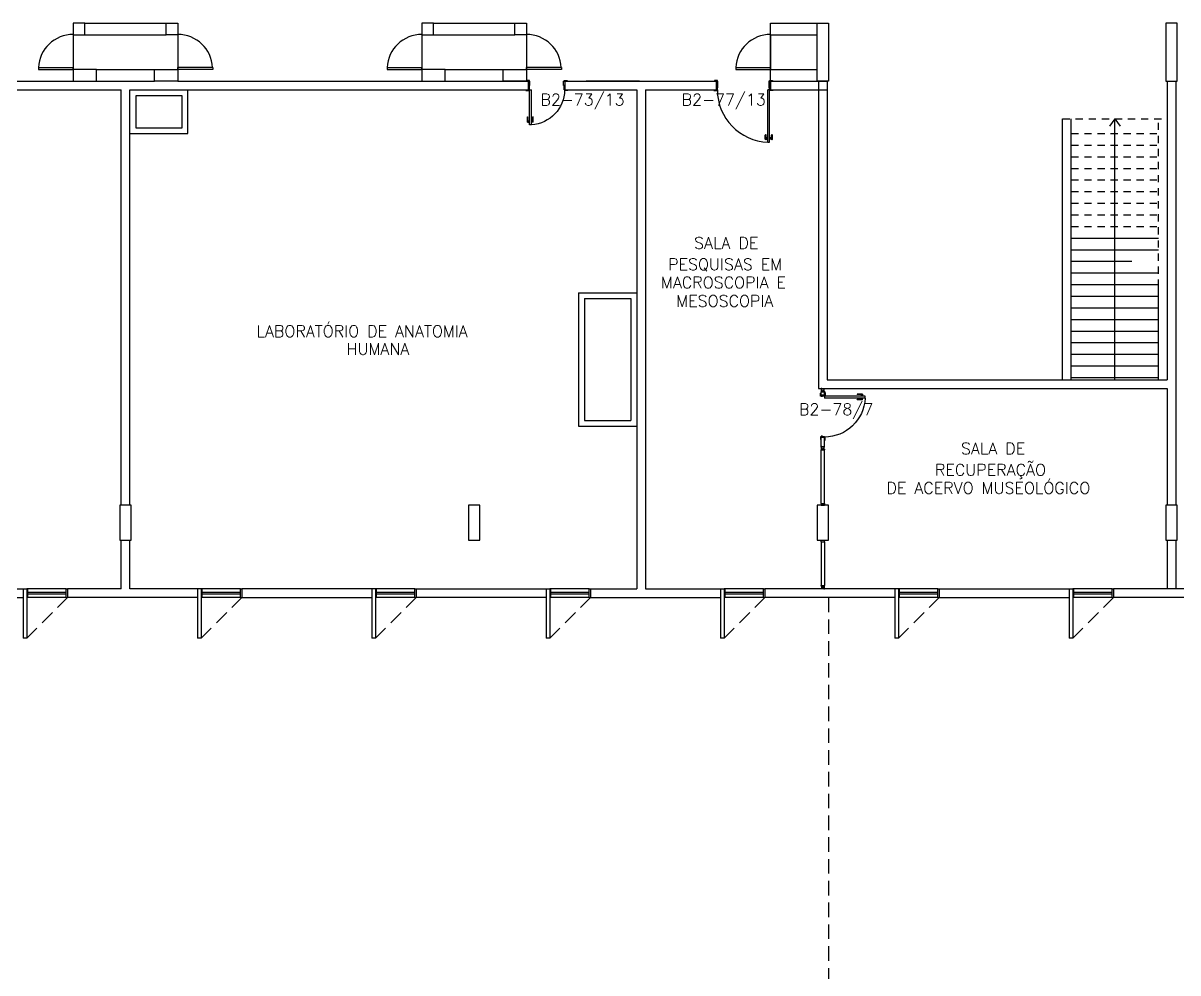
# Model space of a CAD drawing. Header units: millimetres. Extents: x 2090 to 2270, y 1357 to 1514.
# Drawn here: x 2156.78 to 2176.65, y 1412.95 to 1429.3 of the extents above; entities that cross this region are included whole.
import ezdxf

# ---------------------------------------------------------------- set-up
doc = ezdxf.new("R2010")
doc.units = ezdxf.units.MM
doc.linetypes.add('HIDDEN', pattern=[0.375, 0.25, -0.125])
for name, color, linetype in [('ALV', 2, 'Continuous'), ('DIV', 2, 'Continuous'), ('ENDEREÇO', 2, 'Continuous'), ('ESTR', 3, 'Continuous'), ('JANELA', 1, 'Continuous'), ('MACANETA', 2, 'Continuous'), ('MARCO', 3, 'Continuous'), ('PEÇAS', 1, 'Continuous'), ('PISO', 1, 'Continuous'), ('PORTA', 2, 'Continuous'), ('PROJ', 1, 'HIDDEN'), ('TEXTO', 2, 'Continuous')]:
    doc.layers.add(name, color=color, linetype=linetype)
doc.styles.add('UNB1-100', font='simplex.shx', dxfattribs={"height": 0.2})

# ---------------------------------------------------------------- blocks, each defined once
blk = doc.blocks.new('IMTT')
for p, q in [((-0.005, 0), (0.005, 0)), ((0.029, 0.029), (0, 0.029)), ((0, -0.028), (0, 0.029)), ((0.029, -0.028), (0, -0.028))]:
    blk.add_line(p, q)
blk = doc.blocks.new('MTT')
for p, q in [((-0.029, 0.018), (-0.029, 0.029)), ((-0.019, 0.029), (-0.029, 0.029)), ((-0.024, 0.018), (-0.029, 0.018)), ((-0.024, 0.018), (-0.024, -0.019)), ((-0.019, 0.024), (-0.019, 0.029)), ((-0.019, 0.024), (0.018, 0.024)), ((-0.005, 0), (0.005, 0)), ((0, -0.005), (0, 0.005)), ((0.018, 0.024), (0.018, 0.029)), ((0.018, 0.029), (0.029, 0.029)), ((0.024, 0.018), (0.029, 0.018)), ((0.024, 0.018), (0.024, -0.019)), ((0.029, 0.018), (0.029, 0.029)), ((-0.029, -0.019), (-0.024, -0.019)), ((-0.029, -0.019), (-0.029, -0.029)), ((-0.019, -0.029), (-0.029, -0.029)), ((0.018, -0.024), (-0.019, -0.024)), ((-0.019, -0.024), (-0.019, -0.029)), ((0.018, -0.024), (0.018, -0.029)), ((0.018, -0.029), (0.029, -0.029)), ((0.029, -0.019), (0.024, -0.019)), ((0.029, -0.019), (0.029, -0.029))]:
    blk.add_line(p, q)
blk = doc.blocks.new('DOOR70')
at = {"layer": 'MACANETA', "color": 1}
for p, q in [((-0.015, -0.565), (-0.01, -0.565)), ((-0.015, -0.655), (-0.015, -0.565)), ((-0.01, -0.655), (-0.01, -0.565)), ((0.08, -0.565), (0.075, -0.565)), ((0.075, -0.655), (0.075, -0.565)), ((0.08, -0.655), (0.08, -0.565)), ((-0.015, -0.655), (0.012, -0.655)), ((-0.01, -0.635), (0.012, -0.635)), ((0.012, -0.663), (0.012, -0.628)), ((0.012, -0.628), (0.015, -0.628)), ((0.012, -0.663), (0.015, -0.663)), ((0.053, -0.628), (0.05, -0.628)), ((0.053, -0.663), (0.05, -0.663)), ((0.053, -0.663), (0.053, -0.628)), ((0.075, -0.635), (0.053, -0.635)), ((0.08, -0.655), (0.053, -0.655))]:
    blk.add_line(p, q, dxfattribs=at)
at = {"layer": 'PORTA'}
for p, q in [((0.015, -0.7), (0.015, 0)), ((0.015, 0), (0.05, 0)), ((0.05, -0.7), (0.05, 0)), ((0.05, -0.7), (0.015, -0.7))]:
    blk.add_line(p, q, dxfattribs=at)
at = {"layer": 'PORTA', "color": 1}
blk.add_arc((0.02, 0), 0.7, 272.4563, 0, dxfattribs=at)
blk = doc.blocks.new('PE10')
at = {"layer": 'DIV'}
for p, q in [((0.005, 0), (-0.005, 0)), ((0, -0.005), (0, 0.005)), ((0.028, -0.029), (0.028, 0.028)), ((0.087, 0.028), (0.028, 0.028)), ((0.043, 0.038), (0.093, 0.038)), ((0.043, 0.028), (0.043, 0.038)), ((0.087, 0.028), (0.087, -0.029)), ((0.087, 0.028), (0.093, 0.028)), ((0.093, 0.038), (0.093, 0.028)), ((0.093, 0.028), (0.102, 0.028)), ((0.102, 0.028), (0.102, -0.007)), ((0.802, 0.028), (0.802, -0.007)), ((0.812, 0.028), (0.802, 0.028)), ((0.812, 0.038), (0.812, 0.028)), ((0.817, 0.028), (0.812, 0.028)), ((0.863, 0.038), (0.812, 0.038)), ((0.971, 0.028), (0.817, 0.028)), ((0.817, 0.028), (0.817, -0.029)), ((0.863, 0.028), (0.863, 0.038)), ((0.971, -0.029), (0.971, 0.028)), ((1.005, 0), (0.995, 0)), ((1, -0.005), (1, 0.005)), ((0.087, -0.029), (0.028, -0.029)), ((0.052, -0.039), (0.052, -0.029)), ((0.102, -0.039), (0.052, -0.039)), ((0.087, -0.029), (0.102, -0.029)), ((0.102, -0.007), (0.112, -0.007)), ((0.102, -0.029), (0.102, -0.039)), ((0.112, -0.029), (0.102, -0.029)), ((0.112, -0.007), (0.112, -0.029)), ((0.792, -0.007), (0.792, -0.029)), ((0.802, -0.007), (0.792, -0.007)), ((0.792, -0.029), (0.802, -0.029)), ((0.817, -0.029), (0.802, -0.029)), ((0.802, -0.029), (0.802, -0.039)), ((0.802, -0.039), (0.852, -0.039)), ((0.971, -0.029), (0.817, -0.029)), ((0.852, -0.039), (0.852, -0.029))]:
    blk.add_line(p, q, dxfattribs=at)
at = {"layer": 'DIV', "xscale": -1, "rotation": 179.9999999948553}
blk.add_blockref('DOOR70', (0.087, 0.028), dxfattribs=at)
blk = doc.blocks.new('MACANETA')
at = {"layer": 'MACANETA', "color": 1}
for p, q in [((-0.077, 0.052), (-0.077, 0.12)), ((-0.059, 0.052), (-0.059, 0.12)), ((-0.059, 0.075), (-0.036, 0.075)), ((-0.059, 0.052), (-0.036, 0.052)), ((-0.036, 0.044), (-0.036, 0.084)), ((-0.036, 0.084), (-0.03, 0.084)), ((-0.036, 0.044), (-0.03, 0.044)), ((0.006, 0.084), (0, 0.084)), ((0.006, 0.044), (0, 0.044)), ((0.006, 0.044), (0.006, 0.084)), ((0.029, 0.075), (0.006, 0.075)), ((0.029, 0.052), (0.006, 0.052)), ((0.029, 0.052), (0.029, 0.12)), ((0.047, 0.052), (0.047, 0.12))]:
    blk.add_line(p, q, dxfattribs=at)
for centre, start, end in [((-0.068, 0.12), 90, 180), ((-0.068, 0.052), 180, 270), ((-0.068, 0.12), 0, 90), ((-0.068, 0.052), 270, 0), ((0.038, 0.12), 90, 180), ((0.038, 0.052), 180, 270), ((0.038, 0.12), 0, 90), ((0.038, 0.052), 270, 0)]:
    blk.add_arc(centre, 0.00874, start, end, dxfattribs=at)
blk = doc.blocks.new('DOOR-90')
at = {"color": 1}
blk.add_arc((-0.015, 0), 0.9, 180, 268.0898, dxfattribs=at)
at = {"layer": 'PORTA'}
for p, q in [((-0.045, -0.9), (-0.045, 0)), ((-0.015, 0), (-0.045, 0)), ((-0.015, -0.9), (-0.015, 0)), ((-0.045, -0.9), (-0.015, -0.9))]:
    blk.add_line(p, q, dxfattribs=at)
at = {"layer": 'PORTA', "color": 1}
blk.add_blockref('MACANETA', (-0.015, -0.9), dxfattribs=at)
blk = doc.blocks.new('DOOR-60')
at = {"layer": 'MACANETA', "color": 1}
for p, q in [((-0.08, -0.555), (-0.08, -0.465)), ((-0.08, -0.465), (-0.075, -0.465)), ((-0.08, -0.555), (-0.053, -0.555)), ((-0.075, -0.555), (-0.075, -0.465)), ((-0.075, -0.535), (-0.053, -0.535)), ((-0.053, -0.528), (-0.05, -0.528)), ((-0.053, -0.563), (-0.053, -0.528)), ((-0.053, -0.563), (-0.05, -0.563)), ((-0.012, -0.528), (-0.015, -0.528)), ((-0.012, -0.563), (-0.015, -0.563)), ((-0.012, -0.563), (-0.012, -0.528)), ((0.01, -0.535), (-0.012, -0.535)), ((0.015, -0.555), (-0.012, -0.555)), ((0.01, -0.555), (0.01, -0.465)), ((0.015, -0.465), (0.01, -0.465)), ((0.015, -0.555), (0.015, -0.465))]:
    blk.add_line(p, q, dxfattribs=at)
at = {"layer": 'PORTA'}
for p, q in [((-0.05, -0.6), (-0.05, 0)), ((-0.015, 0), (-0.05, 0)), ((-0.015, -0.6), (-0.015, 0)), ((-0.05, -0.6), (-0.015, -0.6))]:
    blk.add_line(p, q, dxfattribs=at)
at = {"layer": 'PORTA', "color": 1}
blk.add_arc((-0.02, 0), 0.6, 180, 267.134, dxfattribs=at)

msp = doc.modelspace()

# ---------------------------------------------------------------- linework, layer by layer
at = {"layer": 'ALV'}
for p, q in [((2157.83835, 1429.29813), (2159.23835, 1429.29813)), ((2163.83835, 1429.29813), (2165.23835, 1429.29813)), ((2169.638, 1428.29813), (2169.638, 1429.29813)), ((2169.638, 1429.29813), (2170.438, 1429.29813)), ((2157.83835, 1429.09813), (2159.23835, 1429.09813)), ((2163.83835, 1429.09813), (2165.23835, 1429.09813)), ((2169.638, 1429.09813), (2170.438, 1429.09813)), ((2158.03835, 1428.49813), (2159.03835, 1428.49813)), ((2164.03835, 1428.49813), (2165.03835, 1428.49813)), ((2169.638, 1428.49813), (2170.438, 1428.49813)), ((2154.10335, 1428.29813), (2158.03835, 1428.29813)), ((2158.03835, 1428.29813), (2159.03835, 1428.29813)), ((2159.43835, 1428.29813), (2163.63835, 1428.29813)), ((2163.63835, 1428.29813), (2165.47335, 1428.29813)), ((2164.03835, 1428.29813), (2165.03835, 1428.29813)), ((2166.10335, 1428.29813), (2168.723, 1428.29813)), ((2168.708, 1428.14813), (2168.708, 1428.29813)), ((2169.623, 1428.29813), (2170.61335, 1428.29813)), ((2169.638, 1428.29813), (2170.438, 1428.29813)), ((2169.638, 1428.14813), (2169.638, 1428.29813)), ((2169.638, 1428.29813), (2169.638, 1428.14813)), ((2170.46335, 1428.29813), (2170.46335, 1423.00901)), ((2170.61335, 1428.29813), (2170.61335, 1423.15901)), ((2176.46335, 1428.29813), (2176.46335, 1423.15901)), ((2176.61335, 1428.29813), (2176.61335, 1420.99813)), ((2154.10335, 1428.14813), (2158.46335, 1428.14813)), ((2158.46335, 1420.99813), (2158.46335, 1428.14813)), ((2158.61335, 1420.99813), (2158.61335, 1428.14813)), ((2158.61335, 1428.14813), (2165.47335, 1428.14813)), ((2166.10335, 1428.14813), (2167.33469, 1428.14813)), ((2167.33469, 1428.14813), (2167.33469, 1419.55901)), ((2167.48469, 1428.14813), (2167.48469, 1419.55901)), ((2167.48469, 1428.14813), (2168.723, 1428.14813)), ((2169.623, 1428.14813), (2170.61335, 1428.14813)), ((2170.61335, 1423.15901), (2176.46335, 1423.15901)), ((2170.46335, 1423.00901), (2176.46335, 1423.00901)), ((2176.46335, 1423.00901), (2176.46335, 1420.99813)), ((2158.46335, 1419.55901), (2158.46335, 1420.39813)), ((2158.61335, 1419.55901), (2158.61335, 1420.39813)), ((2176.46335, 1420.39813), (2176.46335, 1419.55901)), ((2176.61335, 1420.39813), (2176.61335, 1419.55901)), ((2154.53835, 1419.55901), (2156.83835, 1419.55901)), ((2156.77835, 1419.55901), (2156.77835, 1418.70901)), ((2156.83835, 1419.55901), (2156.83835, 1419.40901)), ((2156.83835, 1419.55901), (2156.83835, 1418.70901)), ((2157.53835, 1419.55901), (2157.53835, 1419.40901)), ((2158.46335, 1419.55901), (2157.53835, 1419.55901)), ((2159.83835, 1419.55901), (2158.61335, 1419.55901)), ((2159.77835, 1419.55901), (2159.77835, 1418.70901)), ((2159.83835, 1419.55901), (2159.83835, 1419.40901)), ((2159.83835, 1419.55901), (2159.83835, 1418.70901)), ((2160.53835, 1419.55901), (2160.53835, 1419.40901)), ((2162.83835, 1419.55901), (2160.53835, 1419.55901)), ((2162.77835, 1419.55901), (2162.77835, 1418.70901)), ((2162.83835, 1419.55901), (2162.83835, 1419.40901)), ((2162.83835, 1419.55901), (2162.83835, 1418.70901)), ((2163.53835, 1419.55901), (2163.53835, 1419.40901)), ((2163.53835, 1419.55901), (2165.83835, 1419.55901)), ((2165.77835, 1419.55901), (2165.77835, 1418.70901)), ((2165.83835, 1419.55901), (2165.83835, 1419.40901)), ((2165.83835, 1419.55901), (2165.83835, 1418.70901)), ((2166.53835, 1419.55901), (2166.53835, 1419.40901)), ((2166.53835, 1419.55901), (2167.33469, 1419.55901)), ((2167.48469, 1419.55901), (2168.83835, 1419.55901)), ((2168.77835, 1419.55901), (2168.77835, 1418.70901)), ((2168.83835, 1419.55901), (2168.83835, 1418.70901)), ((2168.83835, 1419.55901), (2168.83835, 1419.40901)), ((2169.53835, 1419.55901), (2169.53835, 1419.40901)), ((2171.83835, 1419.55901), (2169.53835, 1419.55901)), ((2171.77835, 1419.55901), (2171.77835, 1418.70901)), ((2171.83835, 1419.55901), (2171.83835, 1418.70901)), ((2171.83835, 1419.55901), (2171.83835, 1419.40901)), ((2172.53835, 1419.55901), (2174.83835, 1419.55901)), ((2172.53835, 1419.55901), (2172.53835, 1419.40901)), ((2174.77835, 1419.55901), (2174.77835, 1418.70901)), ((2174.83835, 1419.55901), (2174.83835, 1419.40901)), ((2174.83835, 1419.55901), (2174.83835, 1418.70901)), ((2178.05835, 1419.55901), (2175.53835, 1419.55901)), ((2175.53835, 1419.55901), (2175.53835, 1419.40901)), ((2154.53835, 1419.40901), (2156.77835, 1419.40901)), ((2159.77835, 1419.40901), (2157.53835, 1419.40901)), ((2160.53835, 1419.40901), (2162.77835, 1419.40901)), ((2165.77835, 1419.40901), (2163.53835, 1419.40901)), ((2166.53835, 1419.40901), (2168.77835, 1419.40901)), ((2171.77835, 1419.40901), (2169.53835, 1419.40901)), ((2172.53835, 1419.40901), (2174.77835, 1419.40901)), ((2177.99835, 1419.40901), (2175.53835, 1419.40901)), ((2156.83835, 1418.70901), (2156.77835, 1418.70901)), ((2159.83835, 1418.70901), (2159.77835, 1418.70901)), ((2162.83835, 1418.70901), (2162.77835, 1418.70901)), ((2165.83835, 1418.70901), (2165.77835, 1418.70901)), ((2168.83835, 1418.70901), (2168.77835, 1418.70901)), ((2171.83835, 1418.70901), (2171.77835, 1418.70901)), ((2174.83835, 1418.70901), (2174.77835, 1418.70901))]:
    msp.add_line(p, q, dxfattribs=at)
at = {"layer": 'DIV'}
for p, q in [((2165.47335, 1428.14813), (2165.47335, 1428.29813)), ((2166.10335, 1428.14813), (2166.10335, 1428.29813)), ((2167.38119, 1428.29813), (2166.46721, 1428.29813)), ((2167.43819, 1428.29813), (2168.40985, 1428.29813)), ((2166.10335, 1428.14813), (2166.15235, 1428.14813)), ((2170.50985, 1422.95201), (2170.56685, 1422.95201)), ((2170.53325, 1422.98051), (2170.54345, 1422.98051)), ((2170.53835, 1422.97541), (2170.53835, 1422.98561)), ((2170.50985, 1421.02663), (2170.50985, 1421.95201)), ((2170.50985, 1421.95201), (2170.56685, 1421.95201)), ((2170.56685, 1421.02663), (2170.56685, 1421.95201)), ((2170.50985, 1421.02663), (2170.56685, 1421.02663)), ((2170.53325, 1420.99813), (2170.54345, 1420.99813)), ((2170.53835, 1420.99303), (2170.53835, 1421.00323)), ((2170.50985, 1420.36963), (2170.50985, 1419.61601)), ((2170.50985, 1420.36963), (2170.56685, 1420.36963)), ((2170.53325, 1420.39813), (2170.54345, 1420.39813)), ((2170.53835, 1420.40323), (2170.53835, 1420.39303)), ((2170.56685, 1420.36963), (2170.56685, 1419.61601)), ((2170.50985, 1419.61601), (2170.56685, 1419.61601)), ((2170.53325, 1419.58751), (2170.54345, 1419.58751)), ((2170.53835, 1419.59261), (2170.53835, 1419.58241))]:
    msp.add_line(p, q, dxfattribs=at)
at = {"layer": 'ESTR'}
for points in [[(2157.83835, 1429.09813), (2157.83835, 1429.29813), (2157.63835, 1429.29813), (2157.63835, 1429.09813)], [(2159.23835, 1429.09813), (2159.23835, 1429.29813), (2159.43835, 1429.29813), (2159.43835, 1429.09813)], [(2163.83835, 1429.09813), (2163.83835, 1429.29813), (2163.63835, 1429.29813), (2163.63835, 1429.09813)], [(2165.23835, 1429.09813), (2165.23835, 1429.29813), (2165.43835, 1429.29813), (2165.43835, 1429.09813)], [(2170.63835, 1428.29813), (2170.43835, 1428.29813), (2170.43835, 1429.29813), (2170.63835, 1429.29813)], [(2176.43835, 1428.29813), (2176.63835, 1428.29813), (2176.63835, 1429.29813), (2176.43835, 1429.29813)], [(2158.03835, 1428.29813), (2158.03835, 1428.49813), (2157.63835, 1428.49813), (2157.63835, 1428.29813)], [(2159.03835, 1428.29813), (2159.03835, 1428.49813), (2159.43835, 1428.49813), (2159.43835, 1428.29813)], [(2164.03835, 1428.29813), (2164.03835, 1428.49813), (2163.63835, 1428.49813), (2163.63835, 1428.29813)], [(2165.03835, 1428.29813), (2165.03835, 1428.49813), (2165.43835, 1428.49813), (2165.43835, 1428.29813)], [(2158.43835, 1420.99813), (2158.43835, 1420.39813), (2158.63835, 1420.39813), (2158.63835, 1420.99813)], [(2164.43835, 1420.99813), (2164.43835, 1420.39813), (2164.63835, 1420.39813), (2164.63835, 1420.99813)], [(2170.43835, 1420.99813), (2170.43835, 1420.39813), (2170.63835, 1420.39813), (2170.63835, 1420.99813)], [(2176.43835, 1420.99813), (2176.43835, 1420.39813), (2176.63835, 1420.39813), (2176.63835, 1420.99813)], [(2176.43835, 1420.99813), (2176.43835, 1420.39813), (2176.63835, 1420.39813), (2176.63835, 1420.99813)]]:
    msp.add_lwpolyline(points, close=True, dxfattribs=at)
at = {"layer": 'JANELA', "color": 3}
for p, q in [((2156.85835, 1419.55901), (2156.83835, 1419.55901)), ((2156.85835, 1419.40901), (2156.85835, 1419.55901)), ((2157.51835, 1419.40901), (2157.51835, 1419.55901)), ((2157.51835, 1419.55901), (2157.53835, 1419.55901)), ((2159.85835, 1419.55901), (2159.83835, 1419.55901)), ((2159.85835, 1419.40901), (2159.85835, 1419.55901)), ((2160.51835, 1419.40901), (2160.51835, 1419.55901)), ((2160.51835, 1419.55901), (2160.53835, 1419.55901)), ((2162.85835, 1419.55901), (2162.83835, 1419.55901)), ((2162.85835, 1419.40901), (2162.85835, 1419.55901)), ((2163.51835, 1419.40901), (2163.51835, 1419.55901)), ((2163.51835, 1419.55901), (2163.53835, 1419.55901)), ((2165.85835, 1419.55901), (2165.83835, 1419.55901)), ((2165.85835, 1419.40901), (2165.85835, 1419.55901)), ((2166.51835, 1419.40901), (2166.51835, 1419.55901)), ((2166.51835, 1419.55901), (2166.53835, 1419.55901)), ((2168.85835, 1419.55901), (2168.83835, 1419.55901)), ((2168.85835, 1419.40901), (2168.85835, 1419.55901)), ((2169.51835, 1419.55901), (2169.53835, 1419.55901)), ((2169.51835, 1419.40901), (2169.51835, 1419.55901)), ((2171.85835, 1419.55901), (2171.83835, 1419.55901)), ((2171.85835, 1419.40901), (2171.85835, 1419.55901)), ((2172.51835, 1419.55901), (2172.53835, 1419.55901)), ((2172.51835, 1419.40901), (2172.51835, 1419.55901)), ((2174.85835, 1419.55901), (2174.83835, 1419.55901)), ((2174.85835, 1419.40901), (2174.85835, 1419.55901)), ((2175.51835, 1419.40901), (2175.51835, 1419.55901)), ((2175.51835, 1419.55901), (2175.53835, 1419.55901)), ((2156.85835, 1419.40901), (2156.83835, 1419.40901)), ((2157.51835, 1419.40901), (2157.53835, 1419.40901)), ((2159.85835, 1419.40901), (2159.83835, 1419.40901)), ((2160.51835, 1419.40901), (2160.53835, 1419.40901)), ((2162.85835, 1419.40901), (2162.83835, 1419.40901)), ((2163.51835, 1419.40901), (2163.53835, 1419.40901)), ((2165.85835, 1419.40901), (2165.83835, 1419.40901)), ((2166.51835, 1419.40901), (2166.53835, 1419.40901)), ((2168.85835, 1419.40901), (2168.83835, 1419.40901)), ((2169.51835, 1419.40901), (2169.53835, 1419.40901)), ((2171.85835, 1419.40901), (2171.83835, 1419.40901)), ((2172.51835, 1419.40901), (2172.53835, 1419.40901)), ((2174.85835, 1419.40901), (2174.83835, 1419.40901)), ((2175.51835, 1419.40901), (2175.53835, 1419.40901))]:
    msp.add_line(p, q, dxfattribs=at)
at = {"layer": 'JANELA'}
for p, q in [((2157.51835, 1419.55901), (2156.85835, 1419.55901)), ((2157.51835, 1419.49901), (2156.85835, 1419.49901)), ((2160.51835, 1419.55901), (2159.85835, 1419.55901)), ((2160.51835, 1419.49901), (2159.85835, 1419.49901)), ((2163.51835, 1419.55901), (2162.85835, 1419.55901)), ((2163.51835, 1419.49901), (2162.85835, 1419.49901)), ((2166.51835, 1419.55901), (2165.85835, 1419.55901)), ((2166.51835, 1419.49901), (2165.85835, 1419.49901)), ((2169.51835, 1419.55901), (2168.85835, 1419.55901)), ((2169.51835, 1419.49901), (2168.85835, 1419.49901)), ((2172.51835, 1419.55901), (2171.85835, 1419.55901)), ((2172.51835, 1419.49901), (2171.85835, 1419.49901)), ((2175.51835, 1419.55901), (2174.85835, 1419.55901)), ((2175.51835, 1419.49901), (2174.85835, 1419.49901)), ((2157.51835, 1419.46901), (2156.85835, 1419.46901)), ((2157.51835, 1419.40901), (2156.85835, 1419.40901)), ((2160.51835, 1419.46901), (2159.85835, 1419.46901)), ((2160.51835, 1419.40901), (2159.85835, 1419.40901)), ((2163.51835, 1419.46901), (2162.85835, 1419.46901)), ((2163.51835, 1419.40901), (2162.85835, 1419.40901)), ((2166.51835, 1419.46901), (2165.85835, 1419.46901)), ((2166.51835, 1419.40901), (2165.85835, 1419.40901)), ((2169.51835, 1419.46901), (2168.85835, 1419.46901)), ((2169.51835, 1419.40901), (2168.85835, 1419.40901)), ((2172.51835, 1419.46901), (2171.85835, 1419.46901)), ((2172.51835, 1419.40901), (2171.85835, 1419.40901)), ((2175.51835, 1419.46901), (2174.85835, 1419.46901)), ((2175.51835, 1419.40901), (2174.85835, 1419.40901))]:
    msp.add_line(p, q, dxfattribs=at)
at = {"layer": 'MARCO'}
for p, q in [((2165.43835, 1428.30813), (2165.43835, 1428.29813)), ((2165.48835, 1428.30813), (2165.43835, 1428.30813)), ((2165.47335, 1428.29813), (2165.48835, 1428.29813)), ((2165.48835, 1428.29813), (2165.48835, 1428.30813)), ((2165.49835, 1428.29813), (2165.48835, 1428.29813)), ((2165.49835, 1428.22313), (2165.49835, 1428.29813)), ((2166.07835, 1428.29813), (2166.08835, 1428.29813)), ((2166.07835, 1428.22313), (2166.07835, 1428.29813)), ((2166.08835, 1428.29813), (2166.08835, 1428.30813)), ((2166.08835, 1428.30813), (2166.13835, 1428.30813)), ((2166.10335, 1428.29813), (2166.08835, 1428.29813)), ((2166.13835, 1428.30813), (2166.13835, 1428.29813)), ((2168.673, 1428.30813), (2168.673, 1428.29813)), ((2168.723, 1428.30813), (2168.673, 1428.30813)), ((2168.708, 1428.29813), (2168.723, 1428.29813)), ((2168.723, 1428.29813), (2168.723, 1428.30813)), ((2168.733, 1428.29813), (2168.723, 1428.29813)), ((2168.733, 1428.18313), (2168.733, 1428.29813)), ((2169.613, 1428.29813), (2169.623, 1428.29813)), ((2169.613, 1428.18313), (2169.613, 1428.29813)), ((2169.623, 1428.30813), (2169.673, 1428.30813)), ((2169.623, 1428.29813), (2169.623, 1428.30813)), ((2169.638, 1428.29813), (2169.623, 1428.29813)), ((2169.673, 1428.30813), (2169.673, 1428.29813)), ((2165.42835, 1428.14813), (2165.42835, 1428.13813)), ((2165.42835, 1428.13813), (2165.47835, 1428.13813)), ((2165.47335, 1428.14813), (2165.47835, 1428.14813)), ((2165.47835, 1428.14813), (2165.48835, 1428.14813)), ((2165.47835, 1428.13813), (2165.47835, 1428.14813)), ((2165.48835, 1428.22313), (2165.49835, 1428.22313)), ((2165.48835, 1428.14813), (2165.48835, 1428.22313)), ((2166.08835, 1428.22313), (2166.07835, 1428.22313)), ((2166.08835, 1428.14813), (2166.08835, 1428.22313)), ((2166.09835, 1428.14813), (2166.08835, 1428.14813)), ((2166.10335, 1428.14813), (2166.09835, 1428.14813)), ((2166.09835, 1428.13813), (2166.09835, 1428.14813)), ((2166.14835, 1428.13813), (2166.09835, 1428.13813)), ((2166.14835, 1428.14813), (2166.14835, 1428.13813)), ((2168.663, 1428.14813), (2168.663, 1428.13813)), ((2168.663, 1428.13813), (2168.713, 1428.13813)), ((2168.708, 1428.14813), (2168.713, 1428.14813)), ((2168.713, 1428.14813), (2168.723, 1428.14813)), ((2168.713, 1428.13813), (2168.713, 1428.14813)), ((2168.723, 1428.18313), (2168.733, 1428.18313)), ((2168.723, 1428.14813), (2168.723, 1428.18313)), ((2169.623, 1428.18313), (2169.613, 1428.18313)), ((2169.623, 1428.14813), (2169.623, 1428.18313)), ((2169.633, 1428.14813), (2169.623, 1428.14813)), ((2169.638, 1428.14813), (2169.633, 1428.14813)), ((2169.633, 1428.13813), (2169.633, 1428.14813)), ((2169.683, 1428.13813), (2169.633, 1428.13813)), ((2169.683, 1428.14813), (2169.683, 1428.13813))]:
    msp.add_line(p, q, dxfattribs=at)
at = {"layer": 'PEÇAS'}
for p, q in [((2159.51335, 1428.04813), (2158.71335, 1428.04813)), ((2158.71335, 1428.04813), (2158.71335, 1427.49813)), ((2159.51335, 1427.49813), (2159.51335, 1428.04813)), ((2159.61335, 1427.39813), (2159.61335, 1428.14813)), ((2158.71335, 1427.49813), (2159.51335, 1427.49813)), ((2158.61335, 1427.39813), (2159.61335, 1427.39813)), ((2166.33469, 1424.65785), (2166.33469, 1422.35785)), ((2166.33469, 1424.65785), (2167.33469, 1424.65785)), ((2166.43469, 1424.55785), (2166.43469, 1422.45785)), ((2166.43469, 1424.55785), (2167.23469, 1424.55785)), ((2167.23469, 1424.55785), (2167.23469, 1422.45785)), ((2166.33469, 1422.35785), (2167.33469, 1422.35785)), ((2166.43469, 1422.45785), (2167.23469, 1422.45785))]:
    msp.add_line(p, q, dxfattribs=at)
at = {"layer": 'PISO', "color": 1}
for p, q in [((2174.66335, 1423.15901), (2174.66335, 1427.64813)), ((2174.81335, 1423.15901), (2174.81335, 1427.64813)), ((2175.56335, 1427.64813), (2175.47192, 1427.52199)), ((2175.56335, 1423.15901), (2175.56335, 1427.64813)), ((2175.56335, 1427.64813), (2175.65478, 1427.52199)), ((2174.81335, 1425.59813), (2176.31335, 1425.59813)), ((2174.81335, 1425.39813), (2176.31335, 1425.39813)), ((2174.81335, 1425.19813), (2175.85832, 1425.19813)), ((2174.81335, 1424.99813), (2176.31335, 1424.99813)), ((2174.81335, 1424.79813), (2176.31335, 1424.79813)), ((2176.31335, 1423.15901), (2176.31335, 1424.75825)), ((2174.81335, 1424.59813), (2176.31335, 1424.59813)), ((2174.81335, 1424.39813), (2176.31335, 1424.39813)), ((2174.81335, 1424.19813), (2176.31335, 1424.19813)), ((2174.81335, 1423.99813), (2176.31335, 1423.99813)), ((2174.81335, 1423.79813), (2176.31335, 1423.79813)), ((2174.81335, 1423.59813), (2176.31335, 1423.59813)), ((2174.81335, 1423.39813), (2176.31335, 1423.39813)), ((2174.81335, 1423.19813), (2176.31335, 1423.19813))]:
    msp.add_line(p, q, dxfattribs=at)
at = {"layer": 'PISO', "color": 1, "linetype": 'HIDDEN', "ltscale": 0.5}
for p, q in [((2174.66335, 1427.64813), (2176.46335, 1427.64813)), ((2176.31335, 1424.75825), (2176.31335, 1427.64813)), ((2174.81335, 1427.39813), (2176.31335, 1427.39813)), ((2174.81335, 1427.19813), (2176.31335, 1427.19813)), ((2174.81335, 1426.99813), (2176.31335, 1426.99813)), ((2174.81335, 1426.79813), (2176.31335, 1426.79813)), ((2174.81335, 1426.59813), (2176.31335, 1426.59813)), ((2174.81335, 1426.39813), (2176.31335, 1426.39813)), ((2174.81335, 1426.19813), (2176.31335, 1426.19813)), ((2174.81335, 1425.99813), (2176.31335, 1425.99813)), ((2174.81335, 1425.79813), (2176.31335, 1425.79813))]:
    msp.add_line(p, q, dxfattribs=at)
at = {"layer": 'PORTA', "color": 2}
for p, q in [((2157.63835, 1429.09813), (2157.63835, 1428.49813)), ((2157.63835, 1429.09813), (2157.63835, 1428.49813)), ((2159.43835, 1429.09813), (2159.43835, 1428.49813)), ((2159.43835, 1429.09813), (2159.43835, 1428.49813)), ((2163.63835, 1429.09813), (2163.63835, 1428.49813)), ((2163.63835, 1429.09813), (2163.63835, 1428.49813)), ((2165.43835, 1429.09813), (2165.43835, 1428.49813)), ((2165.43835, 1429.09813), (2165.43835, 1428.49813)), ((2169.63835, 1429.09813), (2169.63835, 1428.49813)), ((2169.63835, 1429.09813), (2169.63835, 1428.49813))]:
    msp.add_line(p, q, dxfattribs=at)
at = {"layer": 'PORTA'}
for p, q in [((2157.03835, 1428.53313), (2157.63835, 1428.53313)), ((2157.03835, 1428.53313), (2157.03835, 1428.49813)), ((2157.03835, 1428.53313), (2157.03835, 1428.49813)), ((2157.03835, 1428.53313), (2157.63835, 1428.53313)), ((2157.03835, 1428.49813), (2157.63835, 1428.49813)), ((2157.03835, 1428.49813), (2157.63835, 1428.49813)), ((2157.63835, 1428.49813), (2157.63835, 1428.53313)), ((2157.63835, 1428.49813), (2157.63835, 1428.53313)), ((2159.43835, 1428.49813), (2159.43835, 1428.53313)), ((2160.03836, 1428.53313), (2159.43835, 1428.53313)), ((2160.03836, 1428.53313), (2159.43835, 1428.53313)), ((2159.43835, 1428.49813), (2159.43835, 1428.53313)), ((2160.03836, 1428.49813), (2159.43835, 1428.49813)), ((2160.03836, 1428.49813), (2159.43835, 1428.49813)), ((2160.03836, 1428.53313), (2160.03836, 1428.49813)), ((2160.03836, 1428.53313), (2160.03836, 1428.49813)), ((2163.03835, 1428.53313), (2163.63835, 1428.53313)), ((2163.03835, 1428.53313), (2163.03835, 1428.49813)), ((2163.03835, 1428.53313), (2163.03835, 1428.49813)), ((2163.03835, 1428.53313), (2163.63835, 1428.53313)), ((2163.03835, 1428.49813), (2163.63835, 1428.49813)), ((2163.03835, 1428.49813), (2163.63835, 1428.49813)), ((2163.63835, 1428.49813), (2163.63835, 1428.53313)), ((2163.63835, 1428.49813), (2163.63835, 1428.53313)), ((2165.43835, 1428.49813), (2165.43835, 1428.53313)), ((2166.03836, 1428.53313), (2165.43835, 1428.53313)), ((2165.43835, 1428.49813), (2165.43835, 1428.53313)), ((2166.03836, 1428.53313), (2165.43835, 1428.53313)), ((2166.03836, 1428.49813), (2165.43835, 1428.49813)), ((2166.03836, 1428.49813), (2165.43835, 1428.49813)), ((2166.03836, 1428.53313), (2166.03836, 1428.49813)), ((2166.03836, 1428.53313), (2166.03836, 1428.49813)), ((2169.03835, 1428.53313), (2169.63835, 1428.53313)), ((2169.03835, 1428.53313), (2169.03835, 1428.49813)), ((2169.03835, 1428.53313), (2169.63835, 1428.53313)), ((2169.03835, 1428.53313), (2169.03835, 1428.49813)), ((2169.03835, 1428.49813), (2169.63835, 1428.49813)), ((2169.03835, 1428.49813), (2169.63835, 1428.49813)), ((2169.63835, 1428.49813), (2169.63835, 1428.53313)), ((2169.63835, 1428.49813), (2169.63835, 1428.53313))]:
    msp.add_line(p, q, dxfattribs=at)
at = {"layer": 'PORTA', "color": 1}
for centre, start, end in [((2157.63835, 1428.50313), 90, 177.134009), ((2157.63835, 1428.50313), 90, 177.134009), ((2159.43835, 1428.50313), 2.865991, 90), ((2159.43835, 1428.50313), 2.865991, 90), ((2163.63835, 1428.50313), 90, 177.134009), ((2163.63835, 1428.50313), 90, 177.134009), ((2165.43835, 1428.50313), 2.865991, 90), ((2165.43835, 1428.50313), 2.865991, 90), ((2169.63835, 1428.50313), 90, 177.134009), ((2169.63835, 1428.50313), 90, 177.134009)]:
    msp.add_arc(centre, 0.60001, start, end, dxfattribs=at)
at = {"layer": 'PROJ'}
for p, q in [((2156.83835, 1418.70901), (2157.53835, 1419.40901)), ((2159.83835, 1418.70901), (2160.53835, 1419.40901)), ((2162.83835, 1418.70901), (2163.53835, 1419.40901)), ((2165.83835, 1418.70901), (2166.53835, 1419.40901)), ((2168.83835, 1418.70901), (2169.53835, 1419.40901)), ((2170.63835, 1419.40901), (2170.63835, 1399.48901)), ((2171.83835, 1418.70901), (2172.53835, 1419.40901)), ((2174.83835, 1418.70901), (2175.53835, 1419.40901))]:
    msp.add_line(p, q, dxfattribs=at)

# ---------------------------------------------------------------- block references
at = {"layer": 'DIV', "xscale": -1}
msp.add_blockref('DOOR-60', (2165.47335, 1428.14813), dxfattribs=at)
at = {"layer": 'DIV', "rotation": 270}
for name, p in [('PE10', (2170.53835, 1422.98051)), ('IMTT', (2170.53835, 1420.39813))]:
    msp.add_blockref(name, p, dxfattribs=at)
at = {"layer": 'DIV', "xscale": -1}
for name, p, rotation in [('MTT', (2170.53835, 1422.98051), 180), ('MTT', (2170.53835, 1421.98051), 180), ('IMTT', (2170.53835, 1420.99813), 270)]:
    msp.add_blockref(name, p, dxfattribs=dict(at, rotation=rotation))
at = {"layer": 'DIV'}
msp.add_blockref('MTT', (2170.53835, 1419.58751), dxfattribs=at)
at = {"layer": 'PORTA'}
msp.add_blockref('DOOR-90', (2169.638, 1428.14813), dxfattribs=at)

# ---------------------------------------------------------------- texts
at = {"layer": 'ENDEREÇO', "style": 'UNB1-100'}
for s, p in [('B2-73/13', (2165.67835, 1427.88092)), ('B2-77/13', (2168.10835, 1427.88092)), ('B2-78/7', (2170.12835, 1422.55092))]:
    msp.add_text(s, height=0.2, dxfattribs=at).set_placement(p)
at = {"layer": 'TEXTO', "style": 'UNB1-100'}
for s, p in [('SALA DE', (2168.32325, 1425.41319)), ('PESQUISAS EM', (2167.87619, 1425.04622)), ('MACROSCOPIA E', (2167.75194, 1424.73327)), ('MESOSCOPIA', (2168.01568, 1424.41501)), ('LABORATÓRIO DE ANATOMIA', (2160.79337, 1423.89514)), ('HUMANA', (2162.34241, 1423.58819)), ('SALA DE', (2172.9141, 1421.87576)), ('RECUPERAÇÃO', (2172.46703, 1421.50879)), ('DE ACERVO MUSEOLÓGICO', (2171.63329, 1421.19584))]:
    msp.add_text(s, height=0.2, dxfattribs=at).set_placement(p)

doc.saveas('drawing.dxf')
